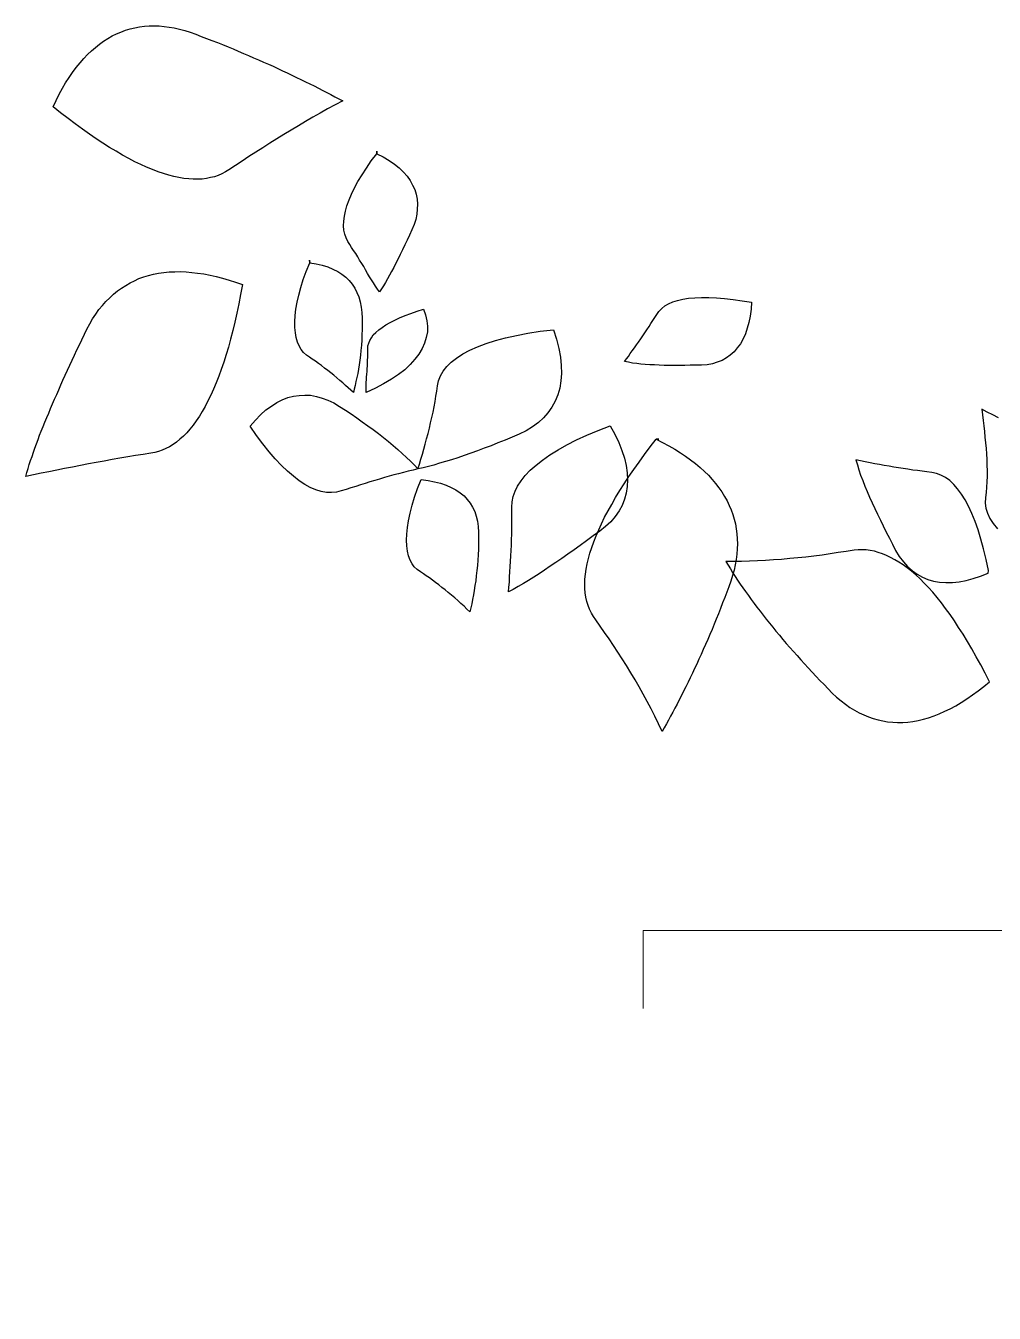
# Model space of a CAD drawing. Header units: metres. Extents: x -4.2 to 85, y -21.1 to 42.
# Drawn here: x 35.0819 to 35.3923, y 21.1872 to 21.6 of the extents above; entities that cross this region are included whole.
import ezdxf

# ---------------------------------------------------------------- set-up
doc = ezdxf.new("R2010")
doc.units = ezdxf.units.M
doc.header["$MEASUREMENT"] = 0
doc.linetypes.add('XREF ÁREAS COMUNS LILAC$0$HIDDEN', pattern=[0.375, 0.25, -0.125])
doc.layers.add('XREF ÁREAS COMUNS LILAC$0$PROJECAO', color=8, linetype='XREF ÁREAS COMUNS LILAC$0$HIDDEN')
doc.layers.add('XREF ÁREAS COMUNS LILAC$0$VEGET', color=8, linetype='Continuous')

# ---------------------------------------------------------------- blocks, each defined once
blk = doc.blocks.new('XREF ÁREAS COMUNS LILAC$0$ARV')
at = {"layer": 'XREF ÁREAS COMUNS LILAC$0$VEGET'}
for points in [[(-3.6416, 2.32368), (-3.64103, 2.32219), (-3.64056, 2.32071), (-3.64005, 2.31926), (-3.64005, 2.31926), (-3.64138, 2.3196), (-3.64274, 2.32), (-3.64408, 2.32034), (-3.64546, 2.32068), (-3.6468, 2.32102), (-3.64819, 2.32136), (-3.64958, 2.32169), (-3.65095, 2.32197), (-3.65232, 2.32226), (-3.65373, 2.32248), (-3.65509, 2.32272), (-3.65644, 2.32291), (-3.65782, 2.32304), (-3.65914, 2.32313), (-3.6605, 2.32321), (-3.66181, 2.32325), (-3.66181, 2.32325), (-3.66314, 2.3234), (-3.66437, 2.32372), (-3.66562, 2.3243), (-3.66683, 2.3251), (-3.66798, 2.32607), (-3.66911, 2.3273)], [(-3.7073, 2.3307), (-3.7073, 2.3307), (-3.7053, 2.32929), (-3.70337, 2.32793), (-3.70153, 2.32653), (-3.69975, 2.32517), (-3.69808, 2.32383), (-3.69645, 2.32248), (-3.69489, 2.32116), (-3.69339, 2.31988), (-3.69199, 2.31857), (-3.69069, 2.31728), (-3.68941, 2.31604), (-3.68823, 2.31477), (-3.6871, 2.31353), (-3.68607, 2.31227), (-3.68512, 2.31109), (-3.68421, 2.3099), (-3.6834, 2.30868), (-3.68261, 2.30751), (-3.68197, 2.30634), (-3.68134, 2.30523), (-3.68081, 2.30408), (-3.68035, 2.30297), (-3.67993, 2.30185), (-3.67957, 2.30076), (-3.67932, 2.2997), (-3.67912, 2.29861), (-3.67899, 2.29762), (-3.67895, 2.29654), (-3.67893, 2.29556), (-3.67901, 2.29456), (-3.6792, 2.29358), (-3.67938, 2.29259), (-3.67938, 2.29259), (-3.67998, 2.29067), (-3.68057, 2.28874), (-3.68115, 2.28677), (-3.68173, 2.28479), (-3.68227, 2.28283), (-3.6828, 2.28087), (-3.68327, 2.27887), (-3.68376, 2.27693), (-3.68423, 2.27493), (-3.68465, 2.27295), (-3.68503, 2.27098), (-3.68545, 2.269), (-3.68578, 2.26705), (-3.68611, 2.26509), (-3.68639, 2.26315), (-3.68667, 2.26121), (-3.68667, 2.26121), (-3.68753, 2.2619), (-3.68835, 2.2626), (-3.68922, 2.26328), (-3.69005, 2.26403), (-3.69088, 2.26478), (-3.69178, 2.26556), (-3.69262, 2.26636), (-3.69347, 2.26716), (-3.69437, 2.26799), (-3.69523, 2.26883), (-3.69609, 2.26967), (-3.69695, 2.27052), (-3.69782, 2.27141), (-3.69869, 2.2723), (-3.69958, 2.27324), (-3.70046, 2.27418), (-3.70135, 2.27512), (-3.70224, 2.27606), (-3.70309, 2.27706), (-3.70399, 2.27805), (-3.70489, 2.27904), (-3.70575, 2.28009), (-3.70666, 2.28112), (-3.70753, 2.28217), (-3.70844, 2.28321), (-3.70932, 2.2843), (-3.71018, 2.28535), (-3.71111, 2.28643), (-3.712, 2.28758), (-3.71288, 2.28868), (-3.71377, 2.28982), (-3.71466, 2.29097), (-3.71466, 2.29097), (-3.71557, 2.29216), (-3.71643, 2.29337), (-3.71719, 2.2946), (-3.71789, 2.2958), (-3.71849, 2.29702), (-3.71905, 2.29826), (-3.7195, 2.29948), (-3.7199, 2.30071), (-3.7202, 2.30197), (-3.72044, 2.3032), (-3.72064, 2.30444), (-3.72072, 2.30565), (-3.72076, 2.30688), (-3.7207, 2.30814), (-3.72058, 2.30937), (-3.72036, 2.31062), (-3.7201, 2.31188), (-3.71977, 2.31311), (-3.71935, 2.31437), (-3.71883, 2.31565), (-3.7183, 2.31689), (-3.71768, 2.31815), (-3.71694, 2.31939), (-3.71616, 2.32065), (-3.71533, 2.32192), (-3.71439, 2.32316), (-3.7134, 2.32443), (-3.7123, 2.32567), (-3.71115, 2.32692), (-3.70996, 2.32819), (-3.70865, 2.32944), (-3.7073, 2.3307)], [(-3.67976, 2.32657), (-3.67976, 2.32657), (-3.6771, 2.32556), (-3.67459, 2.32456), (-3.67224, 2.32357), (-3.67004, 2.32254), (-3.66804, 2.3215), (-3.66624, 2.32045), (-3.66454, 2.31938), (-3.66305, 2.3183), (-3.66175, 2.31717), (-3.6606, 2.31604), (-3.65962, 2.31493), (-3.65883, 2.3138), (-3.65824, 2.31262), (-3.65781, 2.31145), (-3.65753, 2.31029), (-3.65745, 2.30907), (-3.65745, 2.30907), (-3.65747, 2.30788), (-3.65745, 2.30669), (-3.65747, 2.3055), (-3.6575, 2.3043), (-3.65746, 2.30307), (-3.65749, 2.30187), (-3.65746, 2.30069), (-3.65744, 2.29951), (-3.6574, 2.29828), (-3.65738, 2.29709), (-3.65734, 2.29586), (-3.65732, 2.29468), (-3.65723, 2.29346), (-3.65715, 2.29224), (-3.65708, 2.29107), (-3.65694, 2.28987), (-3.65694, 2.28987), (-3.65818, 2.2904), (-3.65937, 2.29095), (-3.66063, 2.29157), (-3.66186, 2.29226), (-3.66315, 2.29298), (-3.66439, 2.29372), (-3.66571, 2.29454), (-3.66703, 2.29535), (-3.66836, 2.29622), (-3.6697, 2.29713), (-3.67104, 2.29805), (-3.67239, 2.29896), (-3.67379, 2.29991), (-3.67521, 2.30091), (-3.67662, 2.30185), (-3.67804, 2.30285), (-3.67804, 2.30285), (-3.67939, 2.30397), (-3.68061, 2.30518), (-3.68162, 2.30639), (-3.68246, 2.30771), (-3.68314, 2.30901), (-3.68369, 2.31041), (-3.68409, 2.31185), (-3.68431, 2.31334), (-3.68438, 2.31487), (-3.68424, 2.31641), (-3.68398, 2.31804), (-3.68357, 2.3197), (-3.683, 2.32136), (-3.68229, 2.32306), (-3.68144, 2.3248), (-3.68039, 2.3266), (-3.67976, 2.32657)], [(-3.65873, 2.24032), (-3.65883, 2.23968), (-3.65883, 2.23968), (-3.65941, 2.24139), (-3.66005, 2.24305), (-3.66066, 2.24461), (-3.66137, 2.24614), (-3.66204, 2.24756), (-3.66278, 2.24894), (-3.66352, 2.25027), (-3.66432, 2.25156), (-3.66514, 2.25275), (-3.66596, 2.2539), (-3.66685, 2.25495), (-3.66774, 2.25595), (-3.6687, 2.25691), (-3.66961, 2.25782), (-3.67064, 2.25864), (-3.67162, 2.2594), (-3.67267, 2.26008), (-3.67373, 2.2607), (-3.6748, 2.26128), (-3.67592, 2.26181), (-3.67706, 2.26225), (-3.67826, 2.26265), (-3.67946, 2.26299), (-3.68068, 2.26324), (-3.68191, 2.26344), (-3.6832, 2.2636), (-3.6845, 2.26366), (-3.68581, 2.26367), (-3.68717, 2.26364), (-3.68855, 2.26356), (-3.68994, 2.26338), (-3.69139, 2.26316), (-3.69139, 2.26316), (-3.69285, 2.26284), (-3.69426, 2.26252), (-3.69568, 2.26219), (-3.69709, 2.26187), (-3.69851, 2.26154), (-3.69992, 2.26122), (-3.70129, 2.26083), (-3.70266, 2.2605), (-3.70402, 2.26017), (-3.70535, 2.25978), (-3.70666, 2.25944), (-3.70799, 2.25905), (-3.7093, 2.2587), (-3.71058, 2.25831), (-3.71185, 2.25796), (-3.71311, 2.25761), (-3.71434, 2.2572), (-3.71556, 2.25684), (-3.71678, 2.25644), (-3.71795, 2.25607), (-3.71918, 2.25567), (-3.7203, 2.25529), (-3.72147, 2.25488), (-3.72259, 2.2545), (-3.72371, 2.25413), (-3.72479, 2.2537), (-3.72591, 2.25333), (-3.72693, 2.25294), (-3.728, 2.25256), (-3.72902, 2.25217), (-3.73004, 2.25178), (-3.73102, 2.25138), (-3.73102, 2.25138), (-3.72928, 2.25024), (-3.72751, 2.24905), (-3.72579, 2.24786), (-3.72412, 2.24663), (-3.72245, 2.2454), (-3.72079, 2.24413), (-3.71919, 2.24286), (-3.71758, 2.24159), (-3.71597, 2.24027), (-3.71442, 2.23896), (-3.71292, 2.23766), (-3.71141, 2.23635), (-3.70997, 2.23501), (-3.70852, 2.23367), (-3.70712, 2.23238), (-3.70572, 2.23104), (-3.70572, 2.23104), (-3.70497, 2.23037), (-3.70417, 2.22973), (-3.70331, 2.22914), (-3.70238, 2.22864), (-3.70144, 2.22818), (-3.70044, 2.22782), (-3.69939, 2.22749), (-3.69831, 2.22727), (-3.69713, 2.22708), (-3.696, 2.22694), (-3.69474, 2.22689), (-3.69348, 2.22689), (-3.69217, 2.22693), (-3.69078, 2.22706), (-3.68939, 2.22724), (-3.68794, 2.2275), (-3.68643, 2.22781), (-3.6849, 2.22817), (-3.68327, 2.22861), (-3.68168, 2.22911), (-3.67998, 2.22964), (-3.67826, 2.23027), (-3.67654, 2.23095), (-3.67471, 2.23166), (-3.67286, 2.23247), (-3.67101, 2.23333), (-3.66905, 2.23422), (-3.66712, 2.23522), (-3.66509, 2.23626), (-3.66305, 2.23734), (-3.66095, 2.23846), (-3.65883, 2.23968), (-3.65873, 2.24032)], [(-3.62159, 2.2585), (-3.62159, 2.2585), (-3.62159, 2.2585), (-3.62333, 2.25863), (-3.62504, 2.25866), (-3.62667, 2.25857), (-3.62817, 2.25836), (-3.62963, 2.25809), (-3.63095, 2.2577), (-3.63224, 2.2572), (-3.6334, 2.25658), (-3.63447, 2.2559), (-3.63541, 2.25509), (-3.63625, 2.25422), (-3.63702, 2.25324), (-3.63765, 2.25213), (-3.63819, 2.25096), (-3.63861, 2.24966), (-3.63888, 2.24829), (-3.63888, 2.24829), (-3.63911, 2.24687), (-3.63933, 2.24549), (-3.63955, 2.24417), (-3.63976, 2.24284), (-3.63992, 2.24155), (-3.64013, 2.24028), (-3.64028, 2.23904), (-3.64042, 2.23785), (-3.64051, 2.23666), (-3.64065, 2.23552), (-3.64073, 2.23437), (-3.64076, 2.23327), (-3.64078, 2.23221), (-3.6408, 2.23116), (-3.64076, 2.23014), (-3.64068, 2.22912), (-3.64068, 2.22912), (-3.64001, 2.22952), (-3.63929, 2.2299), (-3.63852, 2.23028), (-3.63775, 2.23066), (-3.63698, 2.23109), (-3.63615, 2.23151), (-3.63538, 2.23194), (-3.6345, 2.23236), (-3.63369, 2.23273), (-3.63286, 2.23315), (-3.63204, 2.23357), (-3.63121, 2.23399), (-3.63035, 2.23435), (-3.62953, 2.23473), (-3.62876, 2.23511), (-3.62795, 2.23548), (-3.62795, 2.23548), (-3.62707, 2.23589), (-3.62627, 2.23647), (-3.62551, 2.23715), (-3.62486, 2.238), (-3.62425, 2.23901), (-3.62371, 2.24014), (-3.62321, 2.24137), (-3.62278, 2.24276), (-3.62243, 2.24432), (-3.62212, 2.24593), (-3.62187, 2.24776), (-3.62172, 2.24965), (-3.62159, 2.25169), (-3.62154, 2.25385), (-3.62152, 2.25612), (-3.62159, 2.2585)], [(-3.65712, 2.22785), (-3.65712, 2.22785), (-3.65712, 2.22785), (-3.65906, 2.22928), (-3.66097, 2.23054), (-3.66282, 2.2316), (-3.66464, 2.2325), (-3.66644, 2.2332), (-3.66818, 2.23368), (-3.66994, 2.23402), (-3.67158, 2.23418), (-3.67324, 2.23415), (-3.67484, 2.23395), (-3.67642, 2.23355), (-3.67792, 2.23299), (-3.67941, 2.23222), (-3.68087, 2.2313), (-3.68225, 2.23021), (-3.68357, 2.22891), (-3.68357, 2.22891), (-3.68502, 2.22744), (-3.68642, 2.226), (-3.6878, 2.22461), (-3.68914, 2.22321), (-3.69042, 2.22185), (-3.69165, 2.22049), (-3.69287, 2.21918), (-3.69403, 2.2179), (-3.6952, 2.21663), (-3.69626, 2.21539), (-3.69731, 2.2142), (-3.69831, 2.213), (-3.69925, 2.21184), (-3.70015, 2.21067), (-3.70103, 2.20956), (-3.70181, 2.20847), (-3.70181, 2.20847), (-3.70062, 2.20838), (-3.69937, 2.20833), (-3.69807, 2.20822), (-3.69683, 2.20812), (-3.69549, 2.208), (-3.69419, 2.20789), (-3.69285, 2.20778), (-3.69151, 2.20766), (-3.69012, 2.20753), (-3.68878, 2.20737), (-3.68744, 2.20725), (-3.68606, 2.20708), (-3.68472, 2.20691), (-3.68339, 2.2067), (-3.68206, 2.20653), (-3.68073, 2.20632), (-3.68073, 2.20632), (-3.67939, 2.2062), (-3.67806, 2.20629), (-3.67666, 2.20656), (-3.67528, 2.20699), (-3.67386, 2.20767), (-3.6724, 2.20855), (-3.67093, 2.20957), (-3.66946, 2.21084), (-3.66797, 2.21226), (-3.66644, 2.21393), (-3.66488, 2.21575), (-3.66334, 2.21777), (-3.66182, 2.21999), (-3.66027, 2.22241), (-3.65869, 2.22503), (-3.65712, 2.22785)], [(-3.63534, 2.2104), (-3.63534, 2.2104), (-3.63534, 2.2104), (-3.63758, 2.21152), (-3.63976, 2.21238), (-3.64186, 2.21312), (-3.6439, 2.21361), (-3.64586, 2.21393), (-3.6477, 2.21407), (-3.64953, 2.21402), (-3.65129, 2.21375), (-3.65297, 2.21331), (-3.65453, 2.21271), (-3.65607, 2.21195), (-3.65748, 2.21102), (-3.65882, 2.20992), (-3.66009, 2.20862), (-3.66128, 2.2072), (-3.66234, 2.2056), (-3.66234, 2.2056), (-3.66336, 2.20395), (-3.66434, 2.2023), (-3.66531, 2.20064), (-3.66623, 2.19902), (-3.6671, 2.1974), (-3.66801, 2.19583), (-3.66882, 2.19425), (-3.66962, 2.19271), (-3.67037, 2.19122), (-3.67107, 2.18972), (-3.67175, 2.18832), (-3.67238, 2.18691), (-3.67301, 2.18555), (-3.67357, 2.18423), (-3.67408, 2.18295), (-3.67454, 2.18171), (-3.67454, 2.18171), (-3.67329, 2.18191), (-3.67205, 2.18211), (-3.67076, 2.18231), (-3.66946, 2.1825), (-3.66812, 2.18269), (-3.66679, 2.18282), (-3.6654, 2.183), (-3.66407, 2.18314), (-3.66268, 2.18327), (-3.6613, 2.1834), (-3.65993, 2.18348), (-3.6586, 2.18356), (-3.65724, 2.1836), (-3.65592, 2.18363), (-3.6546, 2.18367), (-3.65329, 2.18366), (-3.65329, 2.18366), (-3.65201, 2.18376), (-3.65071, 2.18405), (-3.64942, 2.18455), (-3.64818, 2.1853), (-3.64692, 2.18626), (-3.64572, 2.18743), (-3.64448, 2.18884), (-3.64332, 2.19042), (-3.64217, 2.1922), (-3.64109, 2.19424), (-3.64002, 2.19644), (-3.63898, 2.19884), (-3.638, 2.20146), (-3.63705, 2.20423), (-3.63616, 2.20721), (-3.63534, 2.2104)], [(-3.67702, 2.18287), (-3.67702, 2.18287), (-3.67702, 2.18287), (-3.67704, 2.18464), (-3.67712, 2.18631), (-3.67727, 2.18785), (-3.67759, 2.18932), (-3.67793, 2.19063), (-3.67839, 2.19187), (-3.67896, 2.19302), (-3.67959, 2.19408), (-3.68035, 2.19501), (-3.68117, 2.19585), (-3.68211, 2.1966), (-3.68311, 2.19727), (-3.68423, 2.19781), (-3.68541, 2.1983), (-3.68671, 2.19866), (-3.68808, 2.19893), (-3.68808, 2.19893), (-3.68951, 2.19917), (-3.69089, 2.19934), (-3.69227, 2.19951), (-3.69367, 2.19964), (-3.69502, 2.19971), (-3.69636, 2.19982), (-3.69766, 2.19988), (-3.69897, 2.19989), (-3.70022, 2.19994), (-3.70143, 2.19994), (-3.70265, 2.19988), (-3.70381, 2.19987), (-3.70494, 2.1998), (-3.70605, 2.19978), (-3.70707, 2.19969), (-3.70809, 2.19961), (-3.70809, 2.19961), (-3.70753, 2.19876), (-3.7069, 2.19795), (-3.70634, 2.19705), (-3.70577, 2.1962), (-3.7052, 2.19536), (-3.70464, 2.19446), (-3.70408, 2.19356), (-3.70356, 2.19272), (-3.70305, 2.19183), (-3.70254, 2.19094), (-3.70203, 2.19005), (-3.70156, 2.18922), (-3.70114, 2.18839), (-3.70072, 2.18752), (-3.70029, 2.18674), (-3.69992, 2.18593), (-3.69992, 2.18593), (-3.69951, 2.18505), (-3.69893, 2.18425), (-3.69824, 2.18359), (-3.69737, 2.18299), (-3.69641, 2.18243), (-3.69527, 2.182), (-3.694, 2.18169), (-3.69259, 2.18141), (-3.6911, 2.18127), (-3.68944, 2.1812), (-3.68768, 2.18122), (-3.68579, 2.18137), (-3.68373, 2.18159), (-3.68161, 2.1819), (-3.67937, 2.18234), (-3.67702, 2.18287)], [(-3.66981, 2.13869), (-3.66981, 2.13869), (-3.66981, 2.13869), (-3.66812, 2.13977), (-3.66663, 2.14089), (-3.66524, 2.14203), (-3.66408, 2.14325), (-3.66302, 2.14449), (-3.66217, 2.14572), (-3.66139, 2.14705), (-3.66083, 2.14837), (-3.66046, 2.14973), (-3.66018, 2.15114), (-3.66004, 2.15258), (-3.66011, 2.15406), (-3.66033, 2.1555), (-3.66064, 2.15702), (-3.66114, 2.15856), (-3.6618, 2.16013), (-3.6618, 2.16013), (-3.6625, 2.16171), (-3.66326, 2.16324), (-3.66401, 2.16482), (-3.66478, 2.16631), (-3.66559, 2.1678), (-3.66636, 2.16929), (-3.66714, 2.17073), (-3.66797, 2.17212), (-3.66881, 2.17347), (-3.6696, 2.17481), (-3.6704, 2.1761), (-3.67127, 2.1773), (-3.67208, 2.17849), (-3.67291, 2.17963), (-3.67374, 2.18072), (-3.67454, 2.18171), (-3.67454, 2.18171), (-3.67497, 2.18057), (-3.67541, 2.17943), (-3.6759, 2.17825), (-3.67639, 2.17712), (-3.67687, 2.17599), (-3.67736, 2.17486), (-3.67785, 2.17372), (-3.67838, 2.1726), (-3.67888, 2.17142), (-3.67941, 2.1703), (-3.67995, 2.16917), (-3.68048, 2.16805), (-3.68102, 2.16693), (-3.68156, 2.16575), (-3.68214, 2.16464), (-3.68268, 2.16351), (-3.68268, 2.16351), (-3.68312, 2.16238), (-3.68341, 2.16116), (-3.68357, 2.15988), (-3.68348, 2.15855), (-3.6833, 2.15721), (-3.68288, 2.15573), (-3.68231, 2.15428), (-3.6816, 2.15275), (-3.6807, 2.15114), (-3.67965, 2.14951), (-3.67842, 2.1478), (-3.67704, 2.14606), (-3.67546, 2.14429), (-3.67374, 2.14245), (-3.67187, 2.14058), (-3.66981, 2.13869)], [(-3.63477, 2.17753), (-3.63477, 2.17753), (-3.63477, 2.17753), (-3.63611, 2.17825), (-3.63749, 2.17878), (-3.63885, 2.1791), (-3.64028, 2.17928), (-3.64171, 2.17921), (-3.64316, 2.17899), (-3.64459, 2.17857), (-3.64605, 2.17795), (-3.64748, 2.17717), (-3.64896, 2.17615), (-3.65041, 2.17498), (-3.65185, 2.17359), (-3.65326, 2.17206), (-3.65466, 2.17027), (-3.65602, 2.16837), (-3.65738, 2.16622), (-3.65738, 2.16622), (-3.65679, 2.16613), (-3.65614, 2.16607), (-3.65555, 2.16598), (-3.65491, 2.16592), (-3.65421, 2.16586), (-3.65356, 2.1658), (-3.65287, 2.16574), (-3.65216, 2.16573), (-3.65147, 2.16567), (-3.65077, 2.1656), (-3.65008, 2.16554), (-3.64938, 2.16548), (-3.64864, 2.16541), (-3.64795, 2.1653), (-3.6472, 2.16523), (-3.64651, 2.16511), (-3.64651, 2.16511), (-3.64582, 2.16505), (-3.6451, 2.16514), (-3.64436, 2.16532), (-3.64366, 2.16561), (-3.64289, 2.16599), (-3.6422, 2.16653), (-3.64144, 2.16717), (-3.64072, 2.16791), (-3.63998, 2.16874), (-3.63921, 2.16973), (-3.63849, 2.17077), (-3.63775, 2.17191), (-3.63698, 2.1732), (-3.63626, 2.17455), (-3.63552, 2.17599), (-3.63477, 2.17753)], [(-3.59725, 2.16041), (-3.59789, 2.16051), (-3.59789, 2.16051), (-3.59847, 2.16222), (-3.59917, 2.16384), (-3.59989, 2.16527), (-3.60064, 2.16655), (-3.60151, 2.16775), (-3.6024, 2.1688), (-3.60336, 2.16972), (-3.60439, 2.17049), (-3.60544, 2.17116), (-3.60657, 2.17165), (-3.60771, 2.17209), (-3.60893, 2.17234), (-3.61017, 2.17249), (-3.61147, 2.17255), (-3.6128, 2.17246), (-3.61415, 2.17222), (-3.61415, 2.17222), (-3.61552, 2.17184), (-3.61689, 2.17146), (-3.61822, 2.17107), (-3.61949, 2.17067), (-3.62077, 2.17027), (-3.62199, 2.16986), (-3.62316, 2.1695), (-3.62434, 2.16908), (-3.62546, 2.16871), (-3.62654, 2.16828), (-3.62756, 2.16789), (-3.62852, 2.16754), (-3.62949, 2.16715), (-3.63036, 2.16678), (-3.63123, 2.16642), (-3.63204, 2.16605), (-3.63204, 2.16605), (-3.63138, 2.16544), (-3.63072, 2.16487), (-3.63001, 2.16425), (-3.62931, 2.16364), (-3.6286, 2.16302), (-3.62784, 2.16244), (-3.62708, 2.16181), (-3.62632, 2.16124), (-3.62561, 2.16062), (-3.62485, 2.15999), (-3.62409, 2.15941), (-3.62338, 2.15879), (-3.62268, 2.15817), (-3.62197, 2.15756), (-3.62131, 2.15699), (-3.62065, 2.15638), (-3.62065, 2.15638), (-3.61983, 2.15585), (-3.61894, 2.1554), (-3.61799, 2.15504), (-3.61692, 2.15482), (-3.61573, 2.15468), (-3.61452, 2.15468), (-3.61319, 2.15477), (-3.6118, 2.15495), (-3.61029, 2.15526), (-3.60876, 2.15567), (-3.60711, 2.15621), (-3.6054, 2.15683), (-3.60361, 2.1576), (-3.6018, 2.15847), (-3.59988, 2.15942), (-3.59789, 2.16051), (-3.59725, 2.16041)], [(-3.62661, 2.14762), (-3.62725, 2.14772), (-3.62725, 2.14772), (-3.62728, 2.14939), (-3.62738, 2.15092), (-3.62765, 2.15237), (-3.62799, 2.15369), (-3.62839, 2.15497), (-3.62891, 2.15611), (-3.62955, 2.15717), (-3.63025, 2.15814), (-3.63107, 2.15898), (-3.632, 2.15979), (-3.63295, 2.16044), (-3.63401, 2.16107), (-3.63518, 2.16161), (-3.63643, 2.16202), (-3.63773, 2.16238), (-3.6391, 2.16265), (-3.6391, 2.16265), (-3.64052, 2.16288), (-3.64191, 2.16306), (-3.64325, 2.16317), (-3.64458, 2.16334), (-3.64589, 2.1634), (-3.64719, 2.16346), (-3.64839, 2.1635), (-3.64959, 2.16355), (-3.6508, 2.16354), (-3.65192, 2.16352), (-3.65303, 2.1635), (-3.65405, 2.16341), (-3.65508, 2.16333), (-3.65604, 2.16328), (-3.65701, 2.16319), (-3.65789, 2.16308), (-3.65789, 2.16308), (-3.6574, 2.16239), (-3.65686, 2.16165), (-3.65638, 2.16086), (-3.65585, 2.16012), (-3.65533, 2.15928), (-3.6548, 2.15849), (-3.65428, 2.15765), (-3.65381, 2.15682), (-3.65329, 2.15598), (-3.65283, 2.15509), (-3.65231, 2.15425), (-3.65189, 2.15343), (-3.65142, 2.1526), (-3.65101, 2.15172), (-3.65063, 2.15096), (-3.65025, 2.15014), (-3.65025, 2.15014), (-3.64973, 2.14935), (-3.64903, 2.14868), (-3.64822, 2.14804), (-3.6473, 2.14749), (-3.64622, 2.14701), (-3.64507, 2.14663), (-3.64376, 2.14631), (-3.64238, 2.14614), (-3.64084, 2.14599), (-3.63924, 2.14593), (-3.63746, 2.146), (-3.63562, 2.14615), (-3.63367, 2.14639), (-3.63165, 2.14672), (-3.6295, 2.14718), (-3.62725, 2.14772), (-3.62661, 2.14762)], [(-3.59759, 2.07872), (-3.59759, 2.07872), (-3.59759, 2.07872), (-3.59589, 2.07925), (-3.59424, 2.07979), (-3.59268, 2.08039), (-3.59117, 2.081), (-3.58974, 2.08168), (-3.58837, 2.08237), (-3.58704, 2.08311), (-3.58576, 2.08386), (-3.58458, 2.08462), (-3.58344, 2.08545), (-3.58239, 2.08629), (-3.5814, 2.08713), (-3.58044, 2.08804), (-3.57954, 2.08895), (-3.57872, 2.08993), (-3.57796, 2.09091), (-3.57729, 2.09192), (-3.57668, 2.09292), (-3.5761, 2.09399), (-3.57557, 2.09507), (-3.57514, 2.0962), (-3.57475, 2.09735), (-3.57441, 2.09851), (-3.57417, 2.09968), (-3.57397, 2.10091), (-3.57382, 2.10214), (-3.57377, 2.1034), (-3.57377, 2.10466), (-3.5738, 2.10597), (-3.57389, 2.1073), (-3.57408, 2.10864), (-3.5743, 2.11004), (-3.5743, 2.11004), (-3.57462, 2.1115), (-3.57495, 2.11292), (-3.57527, 2.11433), (-3.5756, 2.11575), (-3.57592, 2.11716), (-3.57626, 2.11853), (-3.57663, 2.11995), (-3.57696, 2.12131), (-3.57731, 2.12263), (-3.57769, 2.124), (-3.57803, 2.12532), (-3.57842, 2.12664), (-3.57876, 2.12796), (-3.57915, 2.12928), (-3.5795, 2.13055), (-3.57985, 2.13182), (-3.58026, 2.13304), (-3.58061, 2.13431), (-3.58101, 2.13553), (-3.58137, 2.13675), (-3.58178, 2.13798), (-3.58214, 2.13915), (-3.58256, 2.14032), (-3.58292, 2.14149), (-3.58329, 2.14261), (-3.58371, 2.14379), (-3.58408, 2.14491), (-3.58446, 2.14598), (-3.58484, 2.1471), (-3.58522, 2.14817), (-3.5856, 2.14924), (-3.58599, 2.15026), (-3.58599, 2.15026), (-3.58722, 2.14854), (-3.58852, 2.14679), (-3.5898, 2.14508), (-3.59108, 2.14342), (-3.59241, 2.14177), (-3.59373, 2.14012), (-3.59506, 2.13847), (-3.59638, 2.13687), (-3.5977, 2.13526), (-3.59902, 2.13366), (-3.60038, 2.13207), (-3.6017, 2.13052), (-3.60306, 2.12897), (-3.60442, 2.12743), (-3.60572, 2.12592), (-3.60707, 2.12443), (-3.60707, 2.12443), (-3.6077, 2.12367), (-3.60828, 2.12286), (-3.60883, 2.12199), (-3.60927, 2.1211), (-3.60963, 2.12015), (-3.60998, 2.1192), (-3.61026, 2.11814), (-3.61048, 2.11706), (-3.61061, 2.11598), (-3.61069, 2.11483), (-3.61074, 2.11363), (-3.61069, 2.11236), (-3.6106, 2.11108), (-3.61046, 2.10975), (-3.61027, 2.10841), (-3.61, 2.107), (-3.60963, 2.10553), (-3.60927, 2.10401), (-3.60881, 2.10247), (-3.60832, 2.10088), (-3.60772, 2.09927), (-3.60713, 2.09761), (-3.6064, 2.09593), (-3.60568, 2.09415), (-3.60486, 2.09235), (-3.60399, 2.09055), (-3.60308, 2.08868), (-3.60208, 2.08676), (-3.60104, 2.08482), (-3.59995, 2.08283), (-3.59882, 2.08078), (-3.59759, 2.07872)], [(-3.63502, 2.13183), (-3.63502, 2.13183), (-3.6375, 2.13173), (-3.63989, 2.13162), (-3.64224, 2.13144), (-3.64454, 2.13126), (-3.64674, 2.13106), (-3.6489, 2.13081), (-3.65096, 2.13054), (-3.65292, 2.13025), (-3.65489, 2.12991), (-3.65677, 2.12956), (-3.65854, 2.12919), (-3.66027, 2.12877), (-3.66191, 2.12833), (-3.66349, 2.12788), (-3.66504, 2.12737), (-3.66648, 2.1269), (-3.66783, 2.12631), (-3.66913, 2.12577), (-3.67039, 2.12516), (-3.67155, 2.12454), (-3.67267, 2.12387), (-3.67368, 2.12323), (-3.6746, 2.12252), (-3.67548, 2.12175), (-3.6763, 2.12103), (-3.67704, 2.12024), (-3.67772, 2.11944), (-3.67831, 2.11863), (-3.67885, 2.11776), (-3.6793, 2.11687), (-3.6797, 2.11598), (-3.67999, 2.11507), (-3.67999, 2.11507), (-3.68055, 2.11319), (-3.68111, 2.11132), (-3.68171, 2.10945), (-3.68233, 2.10753), (-3.68293, 2.10566), (-3.68354, 2.10375), (-3.68416, 2.10183), (-3.68481, 2.09997), (-3.68548, 2.09806), (-3.68614, 2.09615), (-3.6868, 2.09424), (-3.68746, 2.09238), (-3.68812, 2.09047), (-3.68877, 2.08861), (-3.68943, 2.08675), (-3.69008, 2.08489), (-3.69008, 2.08489), (-3.6891, 2.08503), (-3.68806, 2.08521), (-3.68703, 2.08535), (-3.68599, 2.08553), (-3.68495, 2.08577), (-3.68386, 2.08595), (-3.68276, 2.08617), (-3.68167, 2.0864), (-3.68056, 2.08667), (-3.67942, 2.08689), (-3.67832, 2.08716), (-3.67715, 2.08748), (-3.676, 2.08775), (-3.67479, 2.08806), (-3.67363, 2.08837), (-3.67242, 2.08868), (-3.67121, 2.08899), (-3.66999, 2.08935), (-3.66873, 2.08969), (-3.66746, 2.09004), (-3.66619, 2.09039), (-3.66493, 2.09074), (-3.66365, 2.09114), (-3.66233, 2.09153), (-3.661, 2.09192), (-3.65968, 2.09231), (-3.65836, 2.0927), (-3.65697, 2.09313), (-3.65564, 2.09357), (-3.65426, 2.09401), (-3.65283, 2.09443), (-3.65145, 2.09486), (-3.65145, 2.09486), (-3.65005, 2.09539), (-3.64871, 2.09593), (-3.64744, 2.09658), (-3.64623, 2.09719), (-3.64506, 2.09791), (-3.64393, 2.09863), (-3.64289, 2.09942), (-3.64191, 2.10022), (-3.64095, 2.10113), (-3.64011, 2.102), (-3.63929, 2.10298), (-3.63853, 2.10396), (-3.63781, 2.10495), (-3.63714, 2.10601), (-3.63655, 2.10712), (-3.63601, 2.10829), (-3.63552, 2.10947), (-3.63512, 2.11067), (-3.63476, 2.11197), (-3.63444, 2.11328), (-3.63418, 2.1146), (-3.63396, 2.11598), (-3.63382, 2.11742), (-3.63374, 2.11887), (-3.63371, 2.12033), (-3.6337, 2.12189), (-3.6338, 2.12347), (-3.63395, 2.12505), (-3.63413, 2.1267), (-3.63437, 2.12835), (-3.63465, 2.13006), (-3.63502, 2.13183)]]:
    blk.add_lwpolyline(points, dxfattribs=at)

msp = doc.modelspace()

# ---------------------------------------------------------------- linework, layer by layer
at = {"layer": 'XREF ÁREAS COMUNS LILAC$0$PROJECAO', "linetype": 'XREF ÁREAS COMUNS LILAC$0$HIDDEN', "lineweight": 13}
for p, q in [((35.27975, 19.40986), (35.27975, 21.30986)), ((35.27975, 21.30986), (35.67975, 21.30986))]:
    msp.add_line(p, q, dxfattribs=at)

# ---------------------------------------------------------------- block references
at = {"layer": 'XREF ÁREAS COMUNS LILAC$0$VEGET', "lineweight": 0, "xscale": -1.281466925158887, "yscale": 1.281466925154745, "zscale": 1.281466925154567, "rotation": 261.9634086747084}
msp.add_blockref('XREF ÁREAS COMUNS LILAC$0$ARV', (33.09755, 26.51129), dxfattribs=at)

doc.saveas('drawing.dxf')
